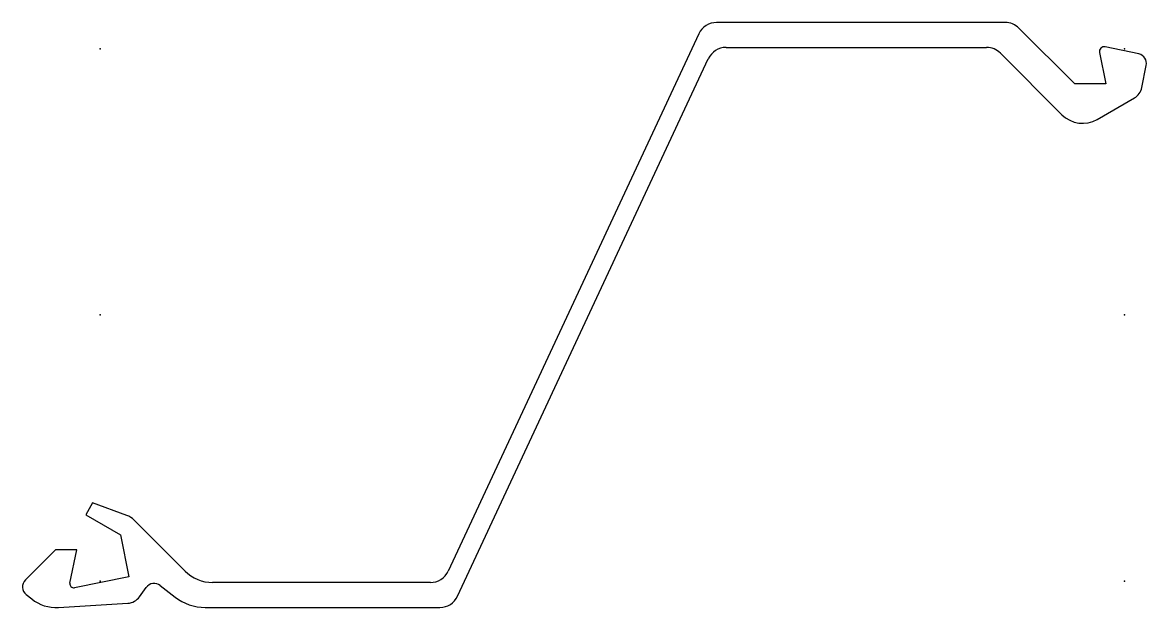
# Model space of a CAD drawing. Extents: x -40 to 536, y -150 to 150.
import ezdxf

# ---------------------------------------------------------------- set-up
doc = ezdxf.new("R2010")
doc.units = 0
doc.header["$MEASUREMENT"] = 0
doc.layers.get('0').update_dxf_attribs({"color": 5, "linetype": 'CONTINUOUS'})

msp = doc.modelspace()

# ---------------------------------------------------------------- linework, layer by layer
at = {"linetype": 'Continuous'}
for p, q in [((463.85785, 150), (315.91077, 150)), ((306.84766, 144.22609), (178.31235, -131.42609)), ((499.5, 118.5), (470.92892, 147.07108)), ((320.75076, 137.2), (454.31717, 137.2)), ((461.38907, 134.27023), (492.95099, 102.70093)), ((512.17664, 134.54947), (515.5, 118.5)), ((532.35712, 133.8324), (515.14594, 137.50145)), ((183.15234, -144.22609), (311.68765, 131.42609)), ((533.91742, 116.63337), (536.21466, 127.94735)), ((515.5, 118.5), (499.5, 118.5)), ((511.0592, 100.31613), (530.07764, 111.29717)), ((-4, -96.44), (-7.5, -102.5)), ((13.62577, -102.85181), (-4, -96.44)), ((-7.5, -102.5), (10.3, -112.8)), ((43.44213, -131.34213), (17.27826, -105.17826)), ((10.3, -112.8), (14.6, -134.3)), ((-23, -120.5), (-38.43316, -135.93317)), ((-12, -120.5), (-23, -120.5)), ((-15.57615, -137.52927), (-12, -120.5)), ((14.6, -134.3), (-13.22416, -139.90097)), ((169.24922, -137.2), (57.58427, -137.2)), ((-38.02434, -143.37045), (-35.16336, -145.66313)), ((20.16614, -144.51048), (23.54972, -139.77818)), ((30.68995, -138.74205), (38.36446, -144.72121)), ((-21.43562, -150.0188), (14.14682, -147.84261)), ((53.72915, -150), (174.08923, -150))]:
    msp.add_line(p, q, dxfattribs=at)
for centre, radius, start, end in [((315.91077, 140), 10, 90, 155.00056), ((463.85785, 140), 10, 45, 90), ((320.75076, 127.2), 10, 90, 155.00056), ((454.31717, 127.2), 10, 44.99326, 90), ((514.62469, 135.0564), 2.5, 77.96574, 191.69908), ((531.3147, 128.94228), 5, 348.52226, 77.96646), ((526.07739, 118.22525), 8, 300.00196, 348.52239), ((503.55884, 113.30628), 15, 224.99326, 300.00165), ((10.20719, -112.24933), 10, 45, 70.0099), ((57.58427, -117.2), 20, 225, 270), ((169.24922, -127.2), 10, 270, 335.0006), ((-34.89763, -139.46869), 5, 135.00009, 231.29279), ((-13.61884, -137.94029), 2, 168.14046, 281.38144), ((27.61702, -142.68629), 5, 52.07804, 144.43531), ((-22.65652, -130.05611), 20, 231.29274, 273.49982), ((13.65846, -139.85751), 8, 273.49981, 324.43536), ((53.72915, -125), 25, 232.07802, 270), ((174.08923, -140), 10, 270, 335.00056)]:
    msp.add_arc(centre, radius, start, end, dxfattribs=at)
for p in [(0, 136.5), (525, 136.5), (0, 0), (525, 0), (0, -136.5), (525, -136.5)]:
    msp.add_point(p, dxfattribs=at)

doc.saveas('drawing.dxf')
